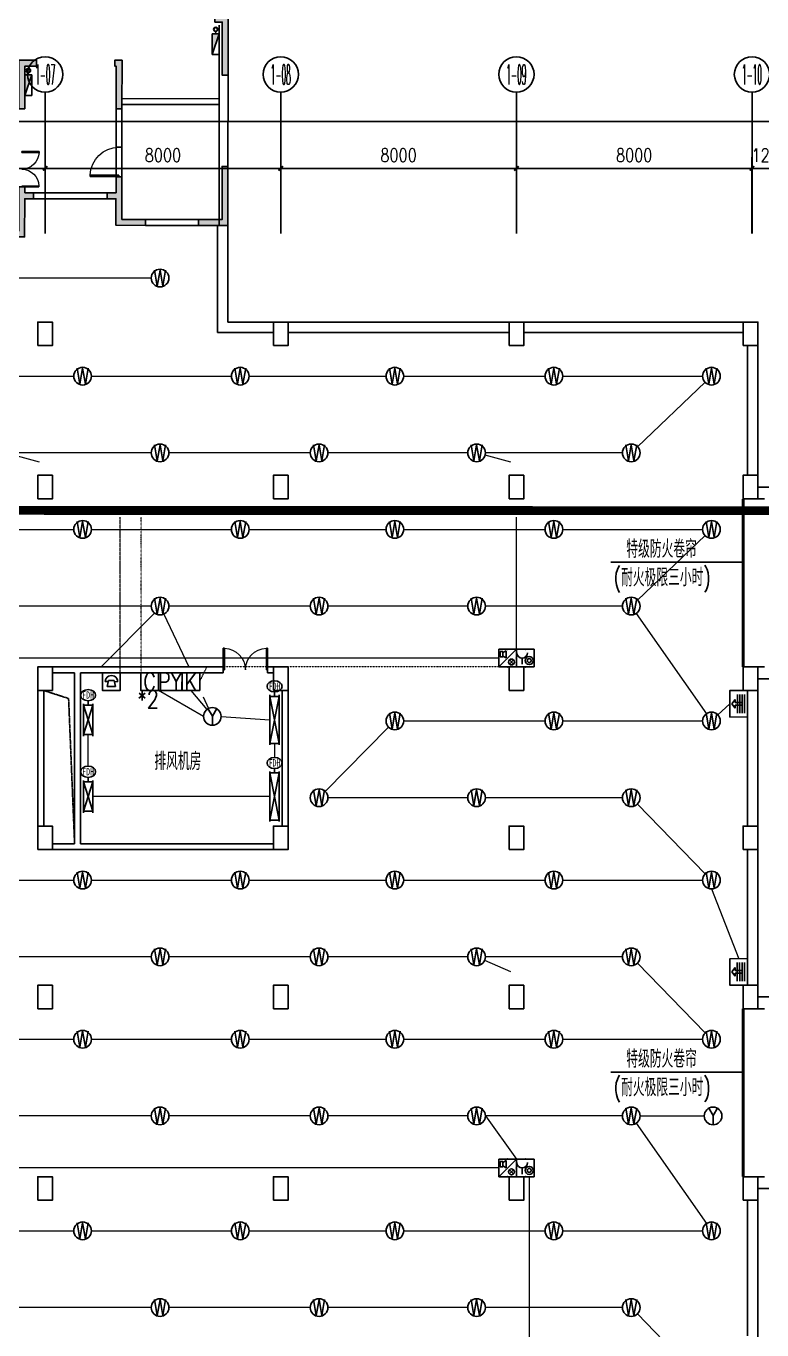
# Model space of a CAD drawing. Extents: x -781653 to 929899, y -292639 to -18670.
# Drawn here: x 230306 to 255291, y -166402 to -122161 of the extents above; entities that cross this region are included whole.
import ezdxf
from ezdxf.enums import TextEntityAlignment as Align

# ---------------------------------------------------------------- set-up
doc = ezdxf.new("R2010")
doc.units = 0
doc.header["$LTSCALE"] = 10
doc.header["$MEASUREMENT"] = 0
for name, pattern in [('ACAD_ISO11W100', [33.5, 12, -3, 12, -3, 0.5, -3]), ('BORDER', [1.75, 0.5, -0.25, 0.5, -0.25, 0, -0.25]), ('CENTER', [2, 1.25, -0.25, 0.25, -0.25]), ('DASH', [0.35, 0.25, -0.1]), ('DASHDOT', [1, 0.5, -0.25, 0, -0.25]), ('DASHED', [0.75, 0.5, -0.25]), ('DIVIDE2', [0.625, 0.25, -0.125, 0, -0.125, 0, -0.125])]:
    doc.linetypes.add(name, pattern=pattern)
doc.layers.get('0').update_dxf_attribs({"linetype": 'CONTINUOUS'})
doc.layers.get('Defpoints').update_dxf_attribs({"linetype": 'CONTINUOUS'})
for name, color, linetype in [('AC-DUCT', 4, 'CONTINUOUS'), ('AXIS', 3, 'CONTINUOUS'), ('AXIS_TEXT', 7, 'CONTINUOUS'), ('COLUMN', 1, 'CONTINUOUS'), ('DOTE', 8, 'CENTER'), ('HT-TEXT', 7, 'CONTINUOUS'), ('JPS-X', 1, 'BORDER'), ('JPS-XHS', 7, 'CONTINUOUS'), ('K-防火阀', 7, 'CONTINUOUS'), ('PUB_DIM', 3, 'CONTINUOUS'), ('RD-equip', 3, 'CONTINUOUS'), ('solid', 252, 'CONTINUOUS'), ('STAIR', 9, 'CONTINUOUS'), ('TEXT', 7, 'CONTINUOUS'), ('wall', 8, 'CONTINUOUS'), ('wall-jg', 7, 'CONTINUOUS'), ('WINDOW', 4, 'CONTINUOUS'), ('结构墙', 7, 'CONTINUOUS')]:
    doc.layers.add(name, color=color, linetype=linetype)
doc.layers.add('RD-line', color=2, linetype='CONTINUOUS', lineweight=0)
doc.layers.get('DOTE').off()
doc.styles.add('_TCH_AXIS', font='COMPLEX', dxfattribs={"bigfont": 'GBCBIG'})
doc.styles.add('COMPLEX', font='COMPLEX')
doc.styles.add('DIM_FONT', font='SIMPLEX', dxfattribs={"width": 0.8, "bigfont": 'HZTXT'})
doc.styles.add('FS1', font='txt4', dxfattribs={"width": 0.8, "bigfont": 'fstxt'})
doc.styles.add('FS2', font='tjromans.shx', dxfattribs={"width": 0.8, "bigfont": 'tjhztxt.shx'})
doc.styles.add('K-KHZ', font='', dxfattribs={"width": 0.8})
doc.styles.get("Standard").update_dxf_attribs({"font": 'GBENOR', "bigfont": 'GBCBIG'})
doc.styles.get('K-KHZ').set_extended_font_data('SimSun')
doc.dimstyles.new('DIMN300', dxfattribs={"dimscale": 3, "dimtxt": 300, "dimasz": 100, "dimexe": 250, "dimexo": 300, "dimgap": 150, "dimtad": 1, "dimdec": 0, "dimzin": 0, "dimdsep": 46, "dimtxsty": 'DIM_FONT', "dimblk": 'ARCHTICK', "dimcen": 0.09, "dimclrt": 7, "dimazin": 2, "dimtfac": 1, "dimtdec": 0, "dimtix": 1, "dimtmove": 2, "dimatfit": 3, "dimfxl": 0, "dimtolj": 1, "dimtzin": 0, "dimarcsym": 0})

# ---------------------------------------------------------------- blocks, each defined once
blk = doc.blocks.new('$DorLib2D$00000002')
for p, q in [((-0.5, 0), (-0.5, 0.4875)), ((-0.475, 0.4875), (-0.5, 0.4875)), ((-0.475, 0), (-0.475, 0.4875)), ((0.475, 0), (0.475, 0.4875)), ((0.475, 0.4875), (0.5, 0.4875)), ((0.5, 0), (0.5, 0.4875)), ((-0.5, 0), (-0.475, 0)), ((0.5, 0), (0.475, 0))]:
    blk.add_line(p, q)
at = {"lineweight": 13}
for centre, start, end in [((-0.4875, 0), 0, 88.53072), ((0.4875, 0), 91.46928, 180)]:
    blk.add_arc(centre, 0.4875, start, end, dxfattribs=at)
blk = doc.blocks.new('DXHS')
at = {"layer": 'JPS-XHS'}
blk.add_hatch(color=256, dxfattribs=at).paths.add_polyline_path([(-350, 240), (-350, 0), (350, 0)])
at = {"layer": 'JPS-XHS', "linetype": 'Continuous'}
for p, q in [((-350, 240), (-350, 0)), ((-350, 240), (350, 240)), ((-350, 0), (350, 0)), ((350, 240), (350, 0))]:
    blk.add_line(p, q, dxfattribs=at)
at = {"layer": 'JPS-XHS'}
blk.add_line((-350, 240), (350, 0), dxfattribs=at)
blk = doc.blocks.new('FF')
at = {"linetype": 'Continuous'}
for radius in [75, 60]:
    blk.add_circle((0, 0), radius, dxfattribs=at)
blk = doc.blocks.new('$DorLib2D$00000001')
for p, q in [((0.45, 0.975), (0.5, 0.975)), ((0.45, 0), (0.45, 0.975)), ((0.5, 0), (0.5, 0.975)), ((0.5, 0), (0.45, 0))]:
    blk.add_line(p, q)
at = {"lineweight": 13}
blk.add_arc((0.475, 0), 0.975, 91.4693, 180, dxfattribs=at)
blk = doc.blocks.new('A$C6717307E')
at = {"layer": 'solid'}
for points in [[(37700, 6150), (38100, 6150), (38100, 6350), (37500, 6350), (37500, 4700), (37700, 4700)], [(40800, 4700), (41000, 4700), (41000, 6350), (40750, 6350), (40750, 6150), (40800, 6150)]]:
    blk.add_hatch(color=8, dxfattribs=at).paths.add_polyline_path(points)
at = {"layer": 'JPS-X', "color": 8, "const_width": 50}
for points in [[(44180, 7325), (44180, 7250)], [(37820, 5925), (37820, 5850)]]:
    blk.add_lwpolyline(points, dxfattribs=at)
at = {"layer": 'STAIR', "color": 8}
for p, q in [((40800, 2400), (40800, 3400)), ((41000, 3400), (41000, 2400))]:
    blk.add_line(p, q, dxfattribs=at)
at = {"layer": 'wall', "color": 8}
for p, q in [((41000, 5050), (44300, 5050)), ((41000, 5050), (41000, 4850)), ((44300, 5050), (44300, 4850)), ((40800, 4700), (40800, 3400)), ((41000, 4700), (40800, 4700)), ((41000, 4850), (44300, 4850)), ((41000, 3400), (41000, 4700)), ((40800, 3400), (41000, 3400))]:
    blk.add_line(p, q, dxfattribs=at)
at = {"layer": 'wall-jg', "color": 8}
for p, q in [((44300, 7550), (44300, 5050)), ((37500, 6350), (38100, 6350)), ((38100, 6150), (38100, 6350)), ((40750, 6350), (40750, 6150)), ((40750, 6350), (41000, 6350)), ((41000, 6350), (41000, 4700)), ((37700, 6150), (38100, 6150)), ((40750, 6150), (40800, 6150)), ((40800, 4700), (40800, 6150)), ((44300, 5050), (44300, 5050)), ((44300, 4850), (44300, 5050)), ((40800, 4700), (41000, 4700)), ((44300, 4850), (44300, 4850))]:
    blk.add_line(p, q, dxfattribs=at)
at = {"layer": 'JPS-X', "color": 8, "xscale": -1, "rotation": 90}
for p in [(44180, 7400), (37820, 6000)]:
    blk.add_blockref('FF', p, dxfattribs=at)
at = {"layer": 'JPS-XHS', "color": 8, "rotation": 270}
for p in [(44060, 6900), (37700, 5500)]:
    blk.add_blockref('DXHS', p, dxfattribs=at)
at = {"layer": 'WINDOW', "color": 8}
for name, p, xscale, yscale, zscale, rotation in [('$DorLib2D$00000002', (37600, 2650), -1199.999999999999, 1199.999999999999, -1200, 270), ('$DorLib2D$00000001', (40900, 2900), -1000.000000000001, 1000.000000000001, -1000, 90)]:
    blk.add_blockref(name, p, dxfattribs=dict(at, xscale=xscale, yscale=yscale, zscale=zscale, rotation=rotation))
blk = doc.blocks.new('A$C3EFE3735')
at = {"layer": 'solid'}
for points in [[(44600, 7500), (44600, 5500), (44400, 5500), (44400, 7300), (44150, 7300), (44150, 7500)], [(37700, 5800), (37700, 4350), (37500, 4350), (37500, 6000), (38100, 6000), (38100, 5800)], [(40800, 5800), (40750, 5800), (40750, 6000), (41000, 6000), (41000, 4350), (40800, 4350)], [(43600, 400), (43600, 600), (44400, 600), (44400, 2400), (44600, 2400), (44600, 400)], [(41800, 600), (41800, 400), (40800, 400), (40800, 1300), (40500, 1300), (40500, 1500), (40800, 1500), (40800, 2050), (41000, 2050), (41000, 600)], [(37500, 1700), (37700, 1700), (37700, 1500), (38000, 1500), (38000, 1300), (37700, 1300), (37700, 0), (36900, 0), (36900, 200), (37500, 200)]]:
    blk.add_hatch(color=256, dxfattribs=at).paths.add_polyline_path(points)
at = {"layer": 'wall-jg'}
for points in [[(44150, 7300), (44400, 7300), (44400, 5500), (44600, 5500), (44600, 7500), (44150, 7500)], [(38100, 6000), (38100, 5800), (37700, 5800), (37700, 4350), (37500, 4350), (37500, 6000)]]:
    blk.add_lwpolyline(points, close=True, dxfattribs=at)
for points in [[(41000, 4350), (40800, 4350), (40800, 5800), (40750, 5800), (40750, 6000), (41000, 6000), (41000, 4350)], [(44600, 400), (43600, 400), (43600, 600), (44400, 600), (44400, 2400), (44600, 2400), (44600, 400)], [(40800, 1500), (40800, 2050), (41000, 2050), (41000, 600), (41800, 600), (41800, 400), (40800, 400), (40800, 1300), (40500, 1300), (40500, 1500), (40800, 1500)], [(37700, 1500), (37700, 1700), (37500, 1700), (37500, 200), (36900, 200), (36900, 0), (37700, 0), (37700, 1300), (38000, 1300), (38000, 1500), (37700, 1500)]]:
    blk.add_lwpolyline(points, dxfattribs=at)
blk = doc.blocks.new('A$C0FE76EBE')
at = {"layer": 'COLUMN'}
for points in [[(-196487, 53147), (-195987, 53147), (-195987, 53947), (-196487, 53947)], [(-188487, 53147), (-187987, 53147), (-187987, 53947), (-188487, 53947)], [(-180487, 53147), (-179987, 53147), (-179987, 53947), (-180487, 53947)], [(-172537, 53147), (-172037, 53147), (-172037, 53947), (-172537, 53947)], [(-196487, 47947), (-195987, 47947), (-195987, 48747), (-196487, 48747)], [(-188487, 47947), (-187987, 47947), (-187987, 48747), (-188487, 48747)], [(-180487, 47947), (-179987, 47947), (-179987, 48747), (-180487, 48747)], [(-172537, 47947), (-172037, 47947), (-172037, 48747), (-172537, 48747)], [(-196487, 41447), (-195987, 41447), (-195987, 42247), (-196487, 42247)], [(-188487, 41447), (-187987, 41447), (-187987, 42247), (-188487, 42247)], [(-180487, 41447), (-179987, 41447), (-179987, 42247), (-180487, 42247)], [(-172537, 41447), (-172037, 41447), (-172037, 42247), (-172537, 42247)], [(-196487, 36047), (-195987, 36047), (-195987, 36847), (-196487, 36847)], [(-188487, 36047), (-187987, 36047), (-187987, 36847), (-188487, 36847)], [(-180487, 36047), (-179987, 36047), (-179987, 36847), (-180487, 36847)], [(-172537, 36047), (-172037, 36047), (-172037, 36847), (-172537, 36847)], [(-196487, 30647), (-195987, 30647), (-195987, 31447), (-196487, 31447)], [(-188487, 30647), (-187987, 30647), (-187987, 31447), (-188487, 31447)], [(-180487, 30647), (-179987, 30647), (-179987, 31447), (-180487, 31447)], [(-172537, 30647), (-172037, 30647), (-172037, 31447), (-172537, 31447)], [(-196487, 24147), (-195987, 24147), (-195987, 24947), (-196487, 24947)], [(-188487, 24147), (-187987, 24147), (-187987, 24947), (-188487, 24947)], [(-180487, 24147), (-179987, 24147), (-179987, 24947), (-180487, 24947)], [(-172537, 24147), (-172037, 24147), (-172037, 24947), (-172537, 24947)]]:
    blk.add_lwpolyline(points, close=True, dxfattribs=at)
at = {"layer": '结构墙', "linetype": 'ByBlock'}
for p, q in [((-190382, 57226), (-190382, 53597)), ((-190032, 57226), (-190032, 53947)), ((-188487, 53597), (-190382, 53597)), ((-172037, 53947), (-190032, 53947)), ((-180487, 53597), (-187987, 53597)), ((-172537, 53597), (-179987, 53597)), ((-172037, 53947), (-172037, 48547)), ((-172387, 53147), (-172387, 48747)), ((-172037, 41647), (-172037, 31247)), ((-172387, 41447), (-172387, 36847)), ((-172387, 36047), (-172387, 31447)), ((-172037, 24347), (-172037, 13947)), ((-172387, 24147), (-172387, 19547))]:
    blk.add_line(p, q, dxfattribs=at)
at = {"layer": '结构墙'}
for p, q in [((-172037, 48347), (-171662, 48347)), ((-172037, 47947), (-171812, 47947)), ((-172037, 42247), (-171812, 42247)), ((-172037, 41847), (-171662, 41847)), ((-172037, 31047), (-171662, 31047)), ((-172037, 30647), (-171812, 30647)), ((-172037, 24947), (-171812, 24947)), ((-172037, 24547), (-171662, 24547))]:
    blk.add_line(p, q, dxfattribs=at)
blk = doc.blocks.new('_ArchTick')
at = {"color": 0, "linetype": 'ByBlock', "const_width": 0.4}
blk.add_lwpolyline([(-0.5, -0.5), (0.5, 0.5)], dxfattribs=at)
blk = doc.blocks.new('*D111')
at = {"layer": 'Defpoints', "color": 0}
for p in [(79864, 114956), (71864, 112319), (79864, 112319)]:
    blk.add_point(p, dxfattribs=at)
at = {"layer": 'PUB_DIM', "color": 0, "lineweight": -2}
for p, q in [((71864, 112769), (71864, 115331)), ((79864, 112769), (79864, 115331)), ((71864, 114956), (79864, 114956))]:
    blk.add_line(p, q, dxfattribs=at)
at = {"layer": 'PUB_DIM', "color": 0, "lineweight": -2, "xscale": 150, "yscale": 150, "zscale": 150, "rotation": 180}
blk.add_blockref('_ArchTick', (71864, 114956), dxfattribs=at)
at = {"layer": 'PUB_DIM', "color": 0, "lineweight": -2, "xscale": 150, "yscale": 150, "zscale": 150}
blk.add_blockref('_ArchTick', (79864, 114956), dxfattribs=at)
at = {"layer": 'PUB_DIM', "color": 7, "insert": (75864, 115406), "char_height": 450, "attachment_point": 5, "style": 'DIM_FONT'}
blk.add_mtext('\\A1;8000', dxfattribs=at)
blk = doc.blocks.new('*D112')
at = {"layer": 'Defpoints', "color": 0}
for p in [(71864, 114956), (63864, 112319), (71864, 112319)]:
    blk.add_point(p, dxfattribs=at)
at = {"layer": 'PUB_DIM', "color": 0, "lineweight": -2}
for p, q in [((63864, 112769), (63864, 115331)), ((71864, 112769), (71864, 115331)), ((63864, 114956), (71864, 114956))]:
    blk.add_line(p, q, dxfattribs=at)
at = {"layer": 'PUB_DIM', "color": 0, "lineweight": -2, "xscale": 150, "yscale": 150, "zscale": 150, "rotation": 180}
blk.add_blockref('_ArchTick', (63864, 114956), dxfattribs=at)
at = {"layer": 'PUB_DIM', "color": 0, "lineweight": -2, "xscale": 150, "yscale": 150, "zscale": 150}
blk.add_blockref('_ArchTick', (71864, 114956), dxfattribs=at)
at = {"layer": 'PUB_DIM', "color": 7, "insert": (67864, 115406), "char_height": 450, "attachment_point": 5, "style": 'DIM_FONT'}
blk.add_mtext('\\A1;8000', dxfattribs=at)
blk = doc.blocks.new('*D113')
at = {"layer": 'Defpoints', "color": 0}
for p in [(63864, 114956), (55864, 112319), (63864, 112319)]:
    blk.add_point(p, dxfattribs=at)
at = {"layer": 'PUB_DIM', "color": 0, "lineweight": -2}
for p, q in [((55864, 112769), (55864, 115331)), ((63864, 112769), (63864, 115331)), ((55864, 114956), (63864, 114956))]:
    blk.add_line(p, q, dxfattribs=at)
at = {"layer": 'PUB_DIM', "color": 0, "lineweight": -2, "xscale": 150, "yscale": 150, "zscale": 150, "rotation": 180}
blk.add_blockref('_ArchTick', (55864, 114956), dxfattribs=at)
at = {"layer": 'PUB_DIM', "color": 0, "lineweight": -2, "xscale": 150, "yscale": 150, "zscale": 150}
blk.add_blockref('_ArchTick', (63864, 114956), dxfattribs=at)
at = {"layer": 'PUB_DIM', "color": 7, "insert": (59864, 115406), "char_height": 450, "attachment_point": 5, "style": 'DIM_FONT'}
blk.add_mtext('\\A1;8000', dxfattribs=at)
blk = doc.blocks.new('*D114')
at = {"layer": 'Defpoints', "color": 0}
for p in [(55864, 114956), (47864, 112319), (55864, 112319)]:
    blk.add_point(p, dxfattribs=at)
at = {"layer": 'PUB_DIM', "color": 0, "lineweight": -2}
for p, q in [((47864, 112769), (47864, 115331)), ((55864, 112769), (55864, 115331)), ((47864, 114956), (55864, 114956))]:
    blk.add_line(p, q, dxfattribs=at)
at = {"layer": 'PUB_DIM', "color": 0, "lineweight": -2, "xscale": 150, "yscale": 150, "zscale": 150, "rotation": 180}
blk.add_blockref('_ArchTick', (47864, 114956), dxfattribs=at)
at = {"layer": 'PUB_DIM', "color": 0, "lineweight": -2, "xscale": 150, "yscale": 150, "zscale": 150}
blk.add_blockref('_ArchTick', (55864, 114956), dxfattribs=at)
at = {"layer": 'PUB_DIM', "color": 7, "insert": (51864, 115406), "char_height": 450, "attachment_point": 5, "style": 'DIM_FONT'}
blk.add_mtext('\\A1;8000', dxfattribs=at)
blk = doc.blocks.new('*D117')
at = {"layer": 'Defpoints', "color": 0}
for p in [(295364, 116544), (25264, 112319), (295364, 112296)]:
    blk.add_point(p, dxfattribs=at)
at = {"layer": 'PUB_DIM', "color": 0, "lineweight": -2}
for p, q in [((25264, 112769), (25264, 116919)), ((295364, 112746), (295364, 116919)), ((25264, 116544), (295364, 116544))]:
    blk.add_line(p, q, dxfattribs=at)
at = {"layer": 'PUB_DIM', "color": 0, "lineweight": -2, "xscale": 150, "yscale": 150, "zscale": 150, "rotation": 180}
blk.add_blockref('_ArchTick', (25264, 116544), dxfattribs=at)
at = {"layer": 'PUB_DIM', "color": 0, "lineweight": -2, "xscale": 150, "yscale": 150, "zscale": 150}
blk.add_blockref('_ArchTick', (295364, 116544), dxfattribs=at)
at = {"layer": 'PUB_DIM', "color": 7, "insert": (160314, 116994), "char_height": 450, "attachment_point": 5, "style": 'DIM_FONT'}
blk.add_mtext('\\A1;270100', dxfattribs=at)
blk = doc.blocks.new('*D161')
at = {"layer": 'Defpoints', "color": 0}
for p in [(81064, 114956), (79864, 112296), (81064, 112296)]:
    blk.add_point(p, dxfattribs=at)
at = {"layer": 'PUB_DIM', "color": 0, "lineweight": -2}
for p, q in [((79864, 112746), (79864, 115331)), ((81064, 112746), (81064, 115331)), ((79864, 114956), (79714, 114956)), ((79864, 114956), (81064, 114956)), ((81064, 114956), (81214, 114956))]:
    blk.add_line(p, q, dxfattribs=at)
at = {"layer": 'PUB_DIM', "color": 0, "lineweight": -2, "xscale": 150, "yscale": 150, "zscale": 150}
blk.add_blockref('_ArchTick', (79864, 114956), dxfattribs=at)
at = {"layer": 'PUB_DIM', "color": 0, "lineweight": -2, "xscale": 150, "yscale": 150, "zscale": 150, "rotation": 180}
blk.add_blockref('_ArchTick', (81064, 114956), dxfattribs=at)
at = {"layer": 'PUB_DIM', "color": 7, "insert": (80464, 115406), "char_height": 450, "attachment_point": 5, "style": 'DIM_FONT'}
blk.add_mtext('\\A1;1200', dxfattribs=at)
blk = doc.blocks.new('_AXISO')
blk.add_circle((0, 0), 0.5)
at = {"layer": 'AXIS_TEXT', "style": 'COMPLEX', "width": 1.041667}
blk.add_attdef('A', text='', height=0.56, dxfattribs=at).set_placement((-0.25, -0.28), (0.25, -0.28), align=Align.FIT)
blk = doc.blocks.new('yy')
at = {"layer": 'RD-equip'}
blk.add_circle((0, 0), 200, dxfattribs=at)
at = {"layer": 'RD-equip', "color": 4, "style": 'FS1', "width": 0.8}
blk.add_attdef('Y', text='', height=360, dxfattribs=at).set_placement((0, 0), align=Align.MIDDLE)
blk = doc.blocks.new('$equip$00001630')
for p, q in [((-0.5, 0), (-0.5, -1)), ((0.5, 0), (-0.5, 0)), ((0.5, -1), (0.5, 0)), ((-0.169, -0.5), (-0.169, -0.85)), ((-0.5, -1), (0.5, -1))]:
    blk.add_line(p, q)
for radius in [0.226, 0.113]:
    blk.add_circle((0.227, -0.64), radius)
blk.add_arc((-0.169, -0.2), 0.3, 180, 0)
for p in [(0, 0), (-0.5, -0.5), (0.5, -0.5), (0, -1)]:
    blk.add_point(p)
at = {"flags": 9}
blk.add_attdef('A', (0, 0), '', height=0.00002, dxfattribs=at)
blk.add_attdef('B', text='', height=0.4, dxfattribs=at).set_placement((0.884, -0.7), align=Align.MIDDLE_CENTER)
blk = doc.blocks.new('$equip$00001636')
for p, q in [((0.5, 0), (-0.5, 0)), ((0.5, 0), (-0.5, -1)), ((-0.5, 0), (-0.5, -1)), ((0.5, -1), (0.5, 0)), ((-0.417, -0.135, 0), (-0.417, -0.435, 0)), ((-0.269, -0.135, 0), (-0.417, -0.135, 0)), ((-0.417, -0.435, 0), (-0.269, -0.435, 0)), ((-0.269, -0.185, 0), (-0.069, -0.085, 0)), ((-0.269, -0.435, 0), (-0.269, -0.135, 0)), ((-0.069, -0.485, 0), (-0.269, -0.385, 0)), ((-0.069, -0.085, 0), (-0.069, -0.485, 0)), ((0.105, -0.602), (0.344, -0.841)), ((0.105, -0.841), (0.344, -0.602)), ((-0.5, -1), (0.5, -1))]:
    blk.add_line(p, q)
blk.add_circle((0.225, -0.722), 0.169)
for p in [(0, 0), (-0.5, -0.5), (0.5, -0.5), (0, -1)]:
    blk.add_point(p)
at = {"flags": 9}
blk.add_attdef('A', (0, 0), '', height=0.00002, dxfattribs=at)
blk.add_attdef('B', text='', height=0.4, dxfattribs=at).set_placement((0.884, -0.7), align=Align.MIDDLE_CENTER)
blk = doc.blocks.new('sdfgsdgsdgdsg')
at = {"layer": 'RD-equip', "xscale": 600, "yscale": 600, "zscale": 600, "rotation": 359.9999999999889}
for name, p in [('$equip$00001636', (-300, 600)), ('$equip$00001630', (300, 600))]:
    blk.add_blockref(name, p, dxfattribs=at)
blk = doc.blocks.new('XFDH')
at = {"color": 4}
for p, q in [((-73, 0), (-139, 0)), ((-94, -111), (-67, 29)), ((-67, 29), (62, 29)), ((94, -111), (62, 29)), ((139, 0), (71, 0)), ((0, -111), (-94, -111)), ((0, -111), (94, -111))]:
    blk.add_line(p, q, dxfattribs=at)
blk.add_ellipse((0, 0), major_axis=(98.3, 98.3), ratio=1, start_param=5.497787, end_param=8.63938, dxfattribs=at)
at = {"layer": 'RD-equip'}
blk.add_lwpolyline([(-201, 200), (199, 200), (199, -200), (-201, -200)], close=True, dxfattribs=at)
blk = doc.blocks.new('FHJL')
at = {"layer": 'RD-equip', "color": 4}
for p, q in [((-212, 331), (210, 331)), ((-212, 274), (210, 274)), ((-212, 221), (210, 221)), ((-212, 168), (210, 168)), ((-97, 120), (-31, 120)), ((0, 43), (-97, 120)), ((-31, 120), (-31, 293)), ((0, 43), (97, 120)), ((31, 120), (31, 293)), ((97, 120), (31, 120))]:
    blk.add_line(p, q, dxfattribs=at)
at = {"layer": 'RD-equip'}
blk.add_lwpolyline([(300, 400), (300, 0), (-300, 0), (-300, 400)], close=True, dxfattribs=at)
blk = doc.blocks.new('FI1600K')
at = {"layer": 'K-防火阀'}
for p, q in [((0, -50), (0, 1650)), ((320, 1600), (0, 0)), ((0, 1600), (320, 0)), ((0, 1600), (320, 1600)), ((160, 1600), (160, 1750)), ((320, -50), (320, 1650)), ((0, 0), (320, 0))]:
    blk.add_line(p, q, dxfattribs=at)
at = {"layer": 'K-防火阀', "const_width": 25}
blk.add_lwpolyline([(148, 801, 1), (172, 801, 1)], format="xyb", close=True, dxfattribs=at)
at = {"layer": 'K-防火阀'}
blk.add_ellipse((160, 1940), major_axis=(255, 0), ratio=0.74203, dxfattribs=at)
at = {"layer": 'K-防火阀', "style": 'K-KHZ', "width": 0.65, "flags": 4}
blk.add_attdef('F', text='', height=250, dxfattribs=at).set_placement((160, 1820), align=Align.CENTER)
blk = doc.blocks.new('FI1000K')
at = {"layer": 'K-防火阀'}
for p, q in [((0, -50), (0, 1050)), ((320, 1000), (0, 0)), ((0, 1000), (320, 0)), ((0, 1000), (320, 1000)), ((160, 1000), (160, 1150)), ((320, -50), (320, 1050)), ((0, 0), (320, 0))]:
    blk.add_line(p, q, dxfattribs=at)
at = {"layer": 'K-防火阀', "const_width": 25}
blk.add_lwpolyline([(148, 500, 1), (172, 500, 1)], format="xyb", close=True, dxfattribs=at)
at = {"layer": 'K-防火阀'}
blk.add_ellipse((160, 1340), major_axis=(255, 0), ratio=0.74203, dxfattribs=at)
at = {"layer": 'K-防火阀', "style": 'K-KHZ', "width": 0.65, "flags": 4}
blk.add_attdef('F', text='', height=250, dxfattribs=at).set_placement((160, 1220), align=Align.CENTER)
blk = doc.blocks.new('A$C35934B5C')
at = {"layer": 'AXIS'}
for p, q in [((55864.2, 112746.4), (55864.2, 117544.5)), ((63864.2, 112746.4), (63864.2, 117544.5)), ((71864.2, 112746.4), (71864.2, 117544.5)), ((79864.2, 112746.4), (79864.2, 117544.5))]:
    blk.add_line(p, q, dxfattribs=at)
ref = blk.add_blockref('_AXISO', (55864.2, 118144.5), dxfattribs=dict(at, xscale=-1200, yscale=1200, zscale=1200, rotation=180))
ref.add_attrib('A', '1-07', dxfattribs={"layer": 'AXIS_TEXT', "linetype": 'ByBlock', "height": 678.82, "style": '_TCH_AXIS', "width": 0.28}).set_placement((55524.8, 117805.1), (56203.6, 117805.1), align=Align.FIT)
ref = blk.add_blockref('_AXISO', (63864.2, 118144.5), dxfattribs=dict(at, xscale=-1200, yscale=1200, zscale=1200, rotation=180))
ref.add_attrib('A', '1-08', dxfattribs={"layer": 'AXIS_TEXT', "linetype": 'ByBlock', "height": 678.82, "style": '_TCH_AXIS', "width": 0.28}).set_placement((63524.8, 117805.1), (64203.6, 117805.1), align=Align.FIT)
ref = blk.add_blockref('_AXISO', (71864.2, 118144.5), dxfattribs=dict(at, xscale=-1200, yscale=1200, zscale=1200, rotation=180))
ref.add_attrib('A', '1-09', dxfattribs={"layer": 'AXIS_TEXT', "linetype": 'ByBlock', "height": 678.82, "style": '_TCH_AXIS', "width": 0.28}).set_placement((71524.8, 117805.1), (72203.6, 117805.1), align=Align.FIT)
ref = blk.add_blockref('_AXISO', (79864.2, 118144.5), dxfattribs=dict(at, xscale=-1200, yscale=1200, zscale=1200, rotation=180))
ref.add_attrib('A', '1-10', dxfattribs={"layer": 'AXIS_TEXT', "linetype": 'ByBlock', "height": 678.82, "style": '_TCH_AXIS', "width": 0.3}).set_placement((79524.8, 117805.1), (80203.6, 117805.1), align=Align.FIT)
at = {"layer": 'PUB_DIM'}
for base, p1, p2, picture, middle in [((295364.2, 116543.9), (25264.2, 112318.8), (295364.2, 112296.4), '*D117', (160314.2, 116993.9)), ((81064.2, 114956.2), (79864.2, 112296.4), (81064.2, 112296.4), '*D161', (80464.2, 115406.2))]:
    dim = blk.add_linear_dim(base=base, p1=p1, p2=p2, dimstyle='DIMN300', override={"dimscale": 1.5}, dxfattribs=at)
    dim.commit()
    dim.dimension.update_dxf_attribs({"geometry": picture, "text_midpoint": middle})
for p1, p2, picture, middle in [((47864.2, 112318.8), (55864.2, 112318.8), '*D114', (51864.2, 115406.2)), ((55864.2, 112318.8), (63864.2, 112318.8), '*D113', (59864.2, 115406.2)), ((63864.2, 112318.8), (71864.2, 112318.8), '*D112', (67864.2, 115406.2)), ((71864.2, 112318.8), (79864.2, 112318.8), '*D111', (75864.2, 115406.2))]:
    dim = blk.add_aligned_dim(p1=p1, p2=p2, distance=2637.4, dimstyle='DIMN300', override={"dimscale": 1.5}, dxfattribs=at)
    dim.commit()
    dim.dimension.update_dxf_attribs({"geometry": picture, "text_midpoint": middle})

msp = doc.modelspace()

# ---------------------------------------------------------------- linework, layer by layer
at = {"layer": 'HT-TEXT'}
for p, q in [((250157.4, -140355.2, 0), (254653.8, -140355.2, 0)), ((250157.4, -157655.2, 0), (254653.8, -157655.2, 0))]:
    msp.add_line(p, q, dxfattribs=at)
at = {"layer": 'RD-equip'}
for points in [[(234204.6, -144105.1), (234804.6, -144107.3), (234802.4, -144707.3), (234202.4, -144705.1)], [(234804.6, -144107.3), (235604.6, -144110.2), (235602.4, -144710.2), (234802.4, -144707.3)], [(235602.7, -144103), (236202.7, -144105.2), (236200.5, -144705.2), (235600.5, -144703)]]:
    msp.add_lwpolyline(points, close=True, dxfattribs=at)
at = {"layer": 'RD-line'}
for p, q in [((234554.1, -130712), (229904.1, -130712)), ((227127.4, -134040.3), (231927.4, -134040.3)), ((232527.4, -134040.3), (237277.4, -134040.3)), ((237877.4, -134040.3), (242527.4, -134040.3)), ((243127.4, -134040.3), (247927.4, -134040.3)), ((248527.4, -134040.3), (253277.4, -134040.3)), ((251071, -136436.1), (253360.6, -134247.6)), ((234554.1, -136643.4), (229904.1, -136643.4)), ((239954.1, -136643.4), (235154.1, -136643.4)), ((245304.1, -136643.4), (240554.1, -136643.4)), ((250554.1, -136643.4), (245904.1, -136643.4)), ((230763.8, -136955.1), (229893.8, -136721.3)), ((246763.8, -136955.1), (245893.8, -136721.3)), ((227127.4, -139240.3), (231927.4, -139240.3)), ((232527.4, -139240.3), (237277.4, -139240.3)), ((237877.4, -139240.3), (242527.4, -139240.3)), ((243127.4, -139240.3), (247927.4, -139240.3)), ((248527.4, -139240.3), (253277.4, -139240.3)), ((251071, -141636.1), (253360.6, -139447.6)), ((234554.1, -141843.4), (229904.1, -141843.4)), ((239954.1, -141843.4), (235154.1, -141843.4)), ((245304.1, -141843.4), (240554.1, -141843.4)), ((250554.1, -141843.4), (245904.1, -141843.4)), ((232853.8, -143905.1), (234669, -142084.5)), ((234982.8, -142114.4), (235832.7, -143905.1)), ((251026, -142089.3), (253405.6, -145494.4)), ((236330.7, -145586.3), (234802.4, -144707.3)), ((235900.5, -144704.1), (236439.4, -145355.1)), ((236316.3, -144923.9), (236502, -145315.2)), ((253796.8, -145535.6), (254204, -145155.5)), ((236930.7, -145586.3), (238583.8, -145705.1)), ((240465, -148130), (242616.5, -145953.6)), ((243127.4, -145740.3), (247927.4, -145740.3)), ((248527.4, -145740.3), (253277.4, -145740.3)), ((232413.8, -147275.5), (232413.8, -146204.6)), ((238743.8, -146505.1), (238743.8, -146976)), ((238583.8, -148305.1), (232573.8, -148304.6)), ((245304.1, -148343.4), (240554.1, -148343.4)), ((250554.1, -148343.4), (245904.1, -148343.4)), ((251063.4, -148558.3), (253368.2, -150925.3)), ((227127.4, -151140.3), (231927.4, -151140.3)), ((232527.4, -151140.3), (237277.4, -151140.3)), ((237877.4, -151140.3), (242527.4, -151140.3)), ((243127.4, -151140.3), (247927.4, -151140.3)), ((248527.4, -151140.3), (253277.4, -151140.3)), ((253577.4, -151440.3), (254503.2, -153805.3)), ((234554.1, -153743.4), (229904.1, -153743.4)), ((239954.1, -153743.4), (235154.1, -153743.4)), ((245304.1, -153743.4), (240554.1, -153743.4)), ((246763.8, -154255.1), (245878.6, -153864.5)), ((250554.1, -153743.4), (245904.1, -153743.4)), ((251063.4, -153958.3), (253368.2, -156325.3)), ((227127.4, -156540.3), (231927.4, -156540.3)), ((232527.4, -156540.3), (237277.4, -156540.3)), ((237877.4, -156540.3), (242527.4, -156540.3)), ((243127.4, -156540.3), (247927.4, -156540.3)), ((248527.4, -156540.3), (253277.4, -156540.3)), ((234554.1, -159143.4), (229904.1, -159143.4)), ((239954.1, -159143.4), (235154.1, -159143.4)), ((245304.1, -159143.4), (240554.1, -159143.4)), ((250554.1, -159143.4), (245904.1, -159143.4)), ((245904.1, -159143.4), (246953, -160606.1)), ((251154.1, -159143.4), (253332.3, -159142.9)), ((251026, -159389.3), (253405.6, -162794.4)), ((227127.4, -163040.3), (231927.4, -163040.3)), ((232527.4, -163040.3), (237277.4, -163040.3)), ((237877.4, -163040.3), (242527.4, -163040.3)), ((243127.4, -163040.3), (247927.4, -163040.3)), ((248527.4, -163040.3), (253277.4, -163040.3)), ((234554.1, -165643.4), (229904.1, -165643.4)), ((239954.1, -165643.4), (235154.1, -165643.4)), ((245304.1, -165643.4), (240554.1, -165643.4)), ((250554.1, -165643.4), (245904.1, -165643.4)), ((251063.4, -165858.3), (253368.2, -168225.3))]:
    msp.add_line(p, q, dxfattribs=at)
at = {"layer": 'RD-line', "color": 1, "linetype": 'DASH'}
msp.add_line((233503.8, -144106.8), (233503.8, -138821.7), dxfattribs=at)
at = {"layer": 'RD-line', "color": 1, "linetype": 'DIVIDE2'}
msp.add_line((234209, -144105.1), (234209, -138821.7), dxfattribs=at)
at = {"layer": 'RD-line', "color": 1, "linetype": 'ACAD_ISO11W100', "ltscale": 0.05}
for p, q in [((246953, -143306.1), (246953, -138821.7)), ((246352.9, -143605.9), (216952.9, -143606.3)), ((246352.9, -160905.9), (216952.9, -160896)), ((247390, -161206.2), (247384.5, -177706.2))]:
    msp.add_line(p, q, dxfattribs=at)
at = {"layer": 'RD-line', "color": 1, "linetype": 'DASHDOT'}
for p in [(236201.6, -144405.2), (246352.8, -143905.9)]:
    msp.add_line(p, (236446.4, -143905.9), dxfattribs=at)
at = {"layer": 'RD-line', "linetype": 'DASHED', "const_width": 300}
msp.add_lwpolyline([(453905.7, -138675.1), (217441.4, -138590.6)], dxfattribs=at)
at = {"layer": 'STAIR', "linetype": 'DASH'}
msp.add_lwpolyline([(230903.8, -144705.1), (231750.3, -144977.4), (231953.8, -149905.1)], dxfattribs=at)
at = {"layer": 'wall'}
for p, q in [((230559.9, -127818.3), (233059.9, -127821.1)), ((230559.7, -128018.3), (233059.7, -128021.1)), ((234358.9, -128722.6), (236158.9, -128724.6)), ((234358.6, -128922.6), (236158.6, -128924.6))]:
    msp.add_line(p, q, dxfattribs=at)
at = {"layer": 'wall', "linetype": 'ByBlock'}
for p, q in [((231203.8, -143905.1), (237003.8, -143905.1)), ((231953.8, -144105.1), (231203.8, -144105.1)), ((231953.8, -149905.1), (231953.8, -144105.1)), ((237003.8, -144105.1), (232153.8, -144105.1)), ((232153.8, -149905.1), (232153.8, -144105.1)), ((237003.8, -143905.1), (237003.8, -144105.1)), ((238503.8, -143905.1), (238503.8, -144105.1)), ((238503.8, -143905.1), (238703.8, -143905.1)), ((238503.8, -144105.1), (238703.8, -144105.1)), ((230703.8, -149305.1), (230703.8, -144705.1)), ((230903.8, -149305.1), (230903.8, -144705.1)), ((239003.8, -149305.1), (239003.8, -144705.1)), ((239203.8, -149305.1), (239203.8, -144705.1)), ((231953.8, -149905.1), (231203.8, -149905.1)), ((238703.8, -149905.1), (232153.8, -149905.1)), ((238703.8, -150105.1), (231203.8, -150105.1))]:
    msp.add_line(p, q, dxfattribs=at)
at = {"layer": 'WINDOW', "linetype": 'DASH', "ltscale": 2, "const_width": 100}
for points in [[(254653.8, -138205.1), (254653.8, -143905.1)], [(254653.8, -155505.1), (254653.8, -161205.1)]]:
    msp.add_lwpolyline(points, dxfattribs=at)
at = {"layer": '结构墙', "linetype": 'ByBlock'}
for points in [[(237166.6, -121825.7), (237158.6, -128925.7)], [(236866.2, -122125.4), (236858.6, -128925.4)]]:
    msp.add_lwpolyline(points, dxfattribs=at)

# ---------------------------------------------------------------- block references
at = {"rotation": 359.9360638265084}
msp.add_blockref('A$C6717307E', (192557.8, -129625.9), dxfattribs=at)
at = {"layer": 'AC-DUCT'}
for name, p in [('FI1600K', (238583.8, -146505.1)), ('FI1000K', (232253.8, -146204.6)), ('FI1000K', (232253.8, -148804.6)), ('FI1600K', (238583.8, -149105.1))]:
    msp.add_blockref(name, p, dxfattribs=at).add_auto_attribs({'F': 'FDH'})
at = {"layer": 'DOTE', "color": 3}
msp.add_blockref('A$C35934B5C', (175089.6, -241945.8), dxfattribs=at)
at = {"layer": 'RD-equip', "xscale": 1.5, "yscale": 1.5, "zscale": 1.5}
for p, values in [((234854.1, -130712), {'Y': 'W'}), ((232227.4, -134040.3), {'Y': 'W'}), ((237577.4, -134040.3), {'Y': 'W'}), ((242827.4, -134040.3), {'Y': 'W'}), ((248227.4, -134040.3), {'Y': 'W'}), ((253577.4, -134040.3), {'Y': 'W'}), ((234854.1, -136643.4), {'Y': 'W'}), ((240254.1, -136643.4), {'Y': 'W'}), ((245604.1, -136643.4), {'Y': 'W'}), ((250854.1, -136643.4), {'Y': 'W'}), ((232227.4, -139240.3), {'Y': 'W'}), ((237577.4, -139240.3), {'Y': 'W'}), ((242827.4, -139240.3), {'Y': 'W'}), ((248227.4, -139240.3), {'Y': 'W'}), ((253577.4, -139240.3), {'Y': 'W'}), ((234854.1, -141843.4), {'Y': 'W'}), ((240254.1, -141843.4), {'Y': 'W'}), ((245604.1, -141843.4), {'Y': 'W'}), ((250854.1, -141843.4), {'Y': 'W'}), ((236630.7, -145586.3), {'Y': 'Y'}), ((242827.4, -145740.3), {'Y': 'W'}), ((248227.4, -145740.3), {'Y': 'W'}), ((253577.4, -145740.3), {'Y': 'W'}), ((240254.1, -148343.4), {'Y': 'W'}), ((245604.1, -148343.4), {'Y': 'W'}), ((250854.1, -148343.4), {'Y': 'W'}), ((232227.4, -151140.3), {'Y': 'W'}), ((237577.4, -151140.3), {'Y': 'W'}), ((242827.4, -151140.3), {'Y': 'W'}), ((248227.4, -151140.3), {'Y': 'W'}), ((253577.4, -151140.3), {'Y': 'W'}), ((234854.1, -153743.4), {'Y': 'W'}), ((240254.1, -153743.4), {'Y': 'W'}), ((245604.1, -153743.4), {'Y': 'W'}), ((250854.1, -153743.4), {'Y': 'W'}), ((232227.4, -156540.3), {'Y': 'W'}), ((237577.4, -156540.3), {'Y': 'W'}), ((242827.4, -156540.3), {'Y': 'W'}), ((248227.4, -156540.3), {'Y': 'W'}), ((253577.4, -156540.3), {'Y': 'W'}), ((234854.1, -159143.4), {'Y': 'W'}), ((240254.1, -159143.4), {'Y': 'W'}), ((245604.1, -159143.4), {'Y': 'W'}), ((250854.1, -159143.4), {'Y': 'W'}), ((253632.3, -159142.9), {'Y': 'Y'}), ((232227.4, -163040.3), {'Y': 'W'}), ((237577.4, -163040.3), {'Y': 'W'}), ((242827.4, -163040.3), {'Y': 'W'}), ((248227.4, -163040.3), {'Y': 'W'}), ((253577.4, -163040.3), {'Y': 'W'}), ((234854.1, -165643.4), {'Y': 'W'}), ((240254.1, -165643.4), {'Y': 'W'}), ((245604.1, -165643.4), {'Y': 'W'}), ((250854.1, -165643.4), {'Y': 'W'})]:
    msp.add_blockref('yy', p, dxfattribs=at).add_auto_attribs(values)
at = {"layer": 'RD-equip', "zscale": 1.5}
for name, p, xscale, yscale, rotation in [('XFDH', (233203.6, -144405.2), 1.499999999995052, 1.49999999999962, 359.6879410014491), ('FHJL', (254204, -145155.5), 1.499999999994503, 1.5, 270.0349246603695), ('FHJL', (254203.5, -154255.5), 1.499999999994503, 1.5, 270.0349246603695)]:
    msp.add_blockref(name, p, dxfattribs=dict(at, xscale=xscale, yscale=yscale, rotation=rotation))
at = {"layer": 'RD-line', "rotation": 359.9806934710971}
for p in [(246952.8, -143906.1), (246952.8, -161206.1)]:
    msp.add_blockref('sdfgsdgsdgdsg', p, dxfattribs=at)
at = {"layer": 'wall', "rotation": 359.9360639444792}
msp.add_blockref('A$C3EFE3735', (192558.2, -129275.9), dxfattribs=at)
at = {"layer": 'WINDOW', "linetype": 'ByBlock', "xscale": -1500, "yscale": 1500, "zscale": 1500}
msp.add_blockref('$DorLib2D$00000002', (237753.8, -144005.1), dxfattribs=at)
at = {"layer": '结构墙'}
msp.add_blockref('A$C0FE76EBE', (427190.6, -186151.8), dxfattribs=at)

# ---------------------------------------------------------------- texts
at = {"layer": 'RD-equip', "color": 4, "style": 'FS1', "width": 0.8}
for tag, p in [('C', (234503.5, -144406.2)), ('PY', (235187.3, -144408.7)), ('K', (235901.6, -144404.1)), ('*2', (234448.6, -145007))]:
    msp.add_attdef(tag, text='K', height=600, rotation=359.79056, dxfattribs=at).set_placement(p, align=Align.MIDDLE)
at = {"layer": 'TEXT', "style": 'FS2', "width": 0.7}
for p in [(251883.5, -140203.4, 0), (251883.5, -157503.4, 0)]:
    msp.add_text('特级防火卷帘', height=600, rotation=0.16112, dxfattribs=at).set_placement(p, align=Align.CENTER)
for s, rotation, p in [('(耐火极限三小时)', 0.16112, (250257.9, -141176.6)), ('排风机房', 359.83888, (234660.7, -147404.7)), ('(耐火极限三小时)', 0.16112, (250257.9, -158476.6))]:
    msp.add_text(s, height=600, rotation=rotation, dxfattribs=at).set_placement(p)

doc.saveas('drawing.dxf')
